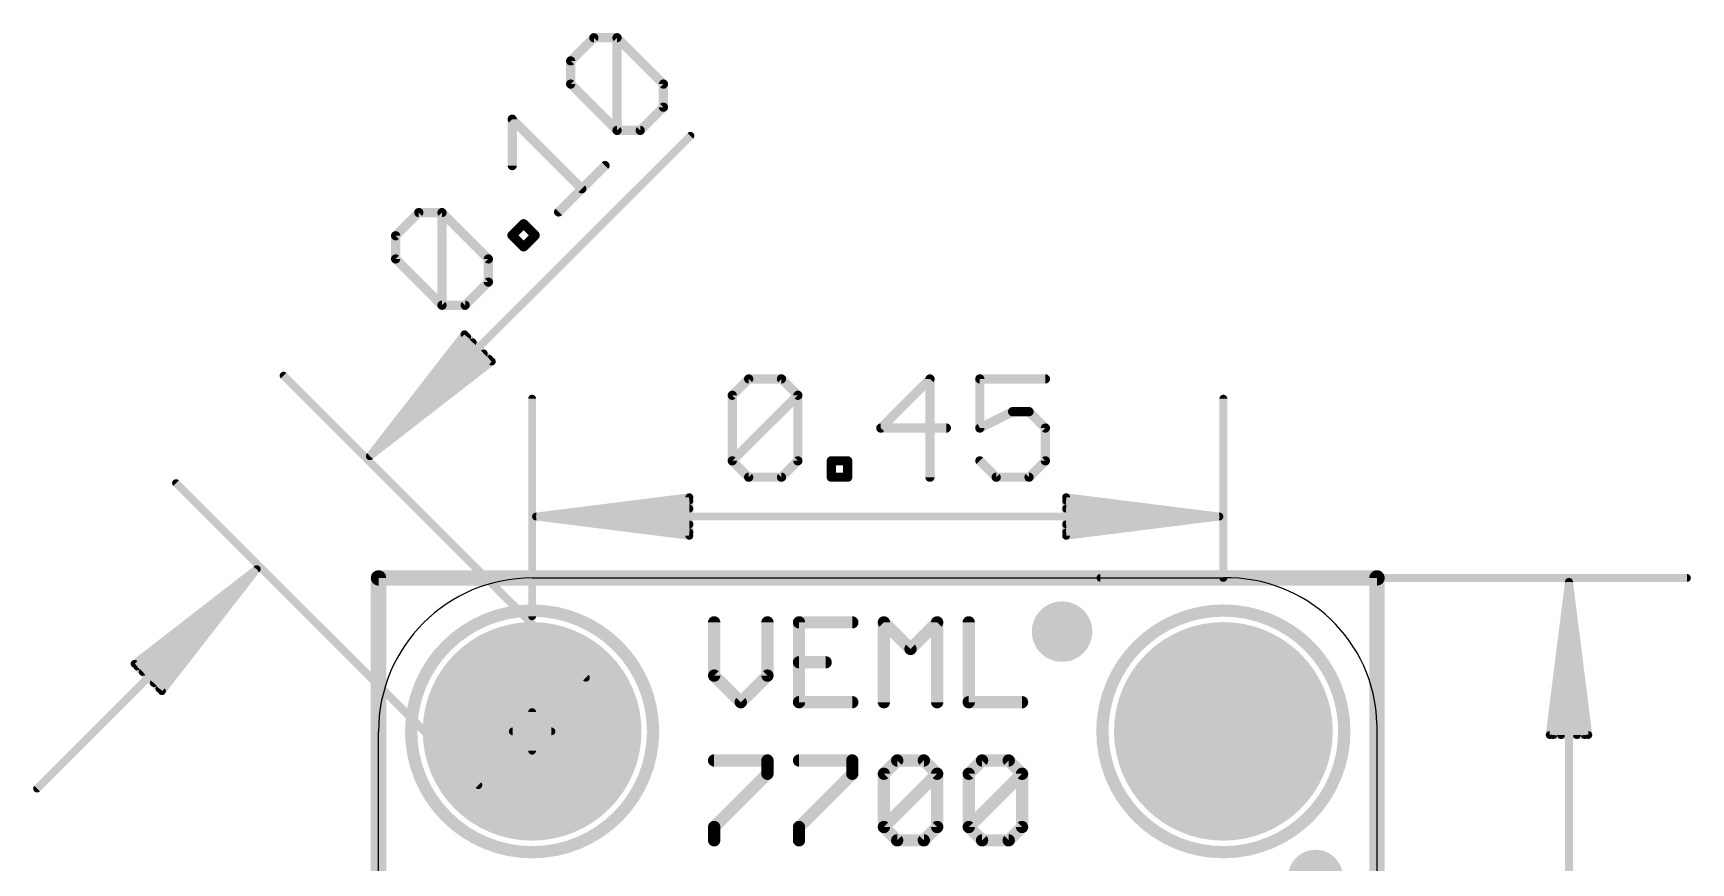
# Model space of a CAD drawing. Extents: x -5.7 to 21.7, y -5.3 to 25.5.
# Drawn here: x -5.71 to 21.7, y 11.79 to 25.53 of the extents above; entities that cross this region are included whole.
import ezdxf

# ---------------------------------------------------------------- set-up
doc = ezdxf.new("R2010")
doc.units = 0
for name, color, linetype in [('1', 12, 'CONTINUOUS'), ('16', 5, 'CONTINUOUS'), ('17', 110, 'CONTINUOUS'), ('18', 110, 'CONTINUOUS'), ('20', 53, 'CONTINUOUS'), ('21', 40, 'CONTINUOUS'), ('30', 253, 'CONTINUOUS'), ('47', 253, 'CONTINUOUS')]:
    doc.layers.add(name, color=color, linetype=linetype)

# ---------------------------------------------------------------- blocks, each defined once
blk = doc.blocks.new('PIE')
at = {"const_width": 0.5}
blk.add_lwpolyline([(0, -0.25, 1), (0, 0.25, 1), (0, -0.25)], format="xyb", dxfattribs=at)
blk = doc.blocks.new('ROUNDP')
at = {"const_width": 0.5}
blk.add_lwpolyline([(0, -0.25, 1), (0, 0.25, 1), (0, -0.25)], format="xyb", dxfattribs=at)
blk = doc.blocks.new('ROUNDV')
at = {"const_width": 0.5}
blk.add_lwpolyline([(0, -0.25, 1), (0, 0.25, 1), (0, -0.25)], format="xyb", dxfattribs=at)

msp = doc.modelspace()

# ---------------------------------------------------------------- linework, layer by layer
at = {"layer": '1', "const_width": 0.254}
for points in [[(0, 0), (0, 16.51)], [(0, 16.51), (16.51, 16.51)], [(16.51, 16.51), (16.51, 0)]]:
    msp.add_lwpolyline(points, dxfattribs=at)
at = {"layer": '1', "const_width": 0.127}
for points in [[(0.0635, 16.51, 1), (-0.0635, 16.51)], [(0, 16.5735, 1), (0, 16.4465)], [(16.5735, 16.51, 1), (16.4465, 16.51)], [(16.51, 16.4465, 1), (16.51, 16.5735)]]:
    msp.add_lwpolyline(points, format="xyb", dxfattribs=at)
at = {"layer": '16', "const_width": 0.254}
for points in [[(0, 0), (0, 16.51)], [(0, 16.51), (16.51, 16.51)], [(16.51, 16.51), (16.51, 0)]]:
    msp.add_lwpolyline(points, dxfattribs=at)
at = {"layer": '16', "const_width": 0.127}
for points in [[(0.0635, 16.51, 1), (-0.0635, 16.51)], [(0, 16.5735, 1), (0, 16.4465)], [(16.5735, 16.51, 1), (16.4465, 16.51)], [(16.51, 16.4465, 1), (16.51, 16.5735)]]:
    msp.add_lwpolyline(points, format="xyb", dxfattribs=at)
at = {"layer": '20'}
for p, q in [((2.54, 16.51), (13.97, 16.51)), ((16.51, 14.097), (16.51, 2.413)), ((0, 2.54), (0, 13.97))]:
    msp.add_line(p, q, dxfattribs=at)
for centre, radius, start, end in [((2.54, 13.97), 2.54, 90, 180), ((14.0335, 14.0335), 2.4773, 1.4688, 91.4688)]:
    msp.add_arc(centre, radius, start, end, dxfattribs=at)
at = {"layer": '21'}
for points, const_width in [([(2.54, 11.97, 1), (2.54, 15.97, 1), (2.54, 11.97)], 0.2032), ([(13.97, 11.97, 1), (13.97, 15.97, 1), (13.97, 11.97)], 0.2032), ([(5.6008, 15.7745, 1), (5.4992, 15.7745)], 0.1016), ([(6.4821, 15.7745, 1), (6.3805, 15.7745)], 0.1016), ([(6.9533, 15.8253, 1), (6.9533, 15.7237)], 0.1016), ([(7.0041, 15.7745, 1), (6.9025, 15.7745)], 0.1016), ([(7.8346, 15.7237, 1), (7.8346, 15.8253)], 0.1016), ([(8.4074, 15.7745, 1), (8.3058, 15.7745)], 0.1016), ([(8.3925, 15.8104, 1), (8.3207, 15.7386)], 0.1016), ([(9.2887, 15.7745, 1), (9.1871, 15.7745)], 0.1016), ([(9.2738, 15.7386, 1), (9.202, 15.8104)], 0.1016), ([(9.8107, 15.7745, 1), (9.7091, 15.7745)], 0.1016), ([(8.7613, 15.3698, 1), (8.8332, 15.298)], 0.1016), ([(8.7613, 15.298, 1), (8.8332, 15.3698)], 0.1016), ([(6.9533, 15.1644, 1), (6.9533, 15.0628)], 0.1016), ([(7.394, 15.0628, 1), (7.394, 15.1644)], 0.1016), ([(5.586, 14.9292, 1), (5.5141, 14.8573)], 0.1016), ([(5.4992, 14.8932, 1), (5.6008, 14.8932)], 0.1016), ([(6.3805, 14.8932, 1), (6.4821, 14.8932)], 0.1016), ([(6.4672, 14.8573, 1), (6.3954, 14.9292)], 0.1016), ([(5.9548, 14.4885, 1), (6.0266, 14.4167)], 0.1016), ([(5.9548, 14.4167, 1), (6.0266, 14.4885)], 0.1016), ([(6.9533, 14.5034, 1), (6.9533, 14.4018)], 0.1016), ([(7.8346, 14.4018, 1), (7.8346, 14.5034)], 0.1016), ([(9.7599, 14.5034, 1), (9.7599, 14.4018)], 0.1016), ([(10.6412, 14.4018, 1), (10.6412, 14.5034)], 0.1016), ([(6.9025, 14.4526, 1), (7.0041, 14.4526)], 0.1016), ([(8.3058, 14.4526, 1), (8.4074, 14.4526)], 0.1016), ([(9.1871, 14.4526, 1), (9.2887, 14.4526)], 0.1016), ([(9.7091, 14.4526, 1), (9.8107, 14.4526)], 0.1016), ([(5.55, 13.5393, 1), (5.55, 13.4377)], 0.1016), ([(6.4821, 13.4885, 1), (6.3805, 13.4885)], 0.1016), ([(6.4313, 13.4377, 1), (6.4313, 13.5393)], 0.1016), ([(6.9533, 13.5393, 1), (6.9533, 13.4377)], 0.1016), ([(7.8854, 13.4885, 1), (7.7838, 13.4885)], 0.1016), ([(7.8346, 13.4377, 1), (7.8346, 13.5393)], 0.1016), ([(8.5769, 13.5393, 1), (8.5769, 13.4377)], 0.1016), ([(8.6128, 13.4526, 1), (8.541, 13.5244)], 0.1016), ([(9.0535, 13.5244, 1), (8.9816, 13.4526)], 0.1016), ([(9.0176, 13.4377, 1), (9.0176, 13.5393)], 0.1016), ([(9.9802, 13.5393, 1), (9.9802, 13.4377)], 0.1016), ([(10.0161, 13.4526, 1), (9.9443, 13.5244)], 0.1016), ([(10.4568, 13.5244, 1), (10.3849, 13.4526)], 0.1016), ([(10.4208, 13.4377, 1), (10.4208, 13.5393)], 0.1016), ([(6.3805, 13.2682, 1), (6.4821, 13.2682)], 0.1016), ([(6.4672, 13.2323, 1), (6.3954, 13.3041)], 0.1016), ([(7.7838, 13.2682, 1), (7.8854, 13.2682)], 0.1016), ([(7.8705, 13.2323, 1), (7.7987, 13.3041)], 0.1016), ([(8.4074, 13.2682, 1), (8.3058, 13.2682)], 0.1016), ([(8.3207, 13.3041, 1), (8.3925, 13.2323)], 0.1016), ([(9.2887, 13.2682, 1), (9.1871, 13.2682)], 0.1016), ([(9.2738, 13.2323, 1), (9.202, 13.3041)], 0.1016), ([(9.202, 13.2323, 1), (9.2738, 13.3041)], 0.1016), ([(9.8107, 13.2682, 1), (9.7091, 13.2682)], 0.1016), ([(9.724, 13.3041, 1), (9.7958, 13.2323)], 0.1016), ([(10.692, 13.2682, 1), (10.5904, 13.2682)], 0.1016), ([(10.6771, 13.2323, 1), (10.6052, 13.3041)], 0.1016), ([(10.6052, 13.2323, 1), (10.6771, 13.3041)], 0.1016), ([(5.6008, 12.3869, 1), (5.4992, 12.3869)], 0.1016), ([(5.5141, 12.4228, 1), (5.586, 12.351)], 0.1016), ([(7.0041, 12.3869, 1), (6.9025, 12.3869)], 0.1016), ([(6.9174, 12.4228, 1), (6.9892, 12.351)], 0.1016), ([(8.3925, 12.4228, 1), (8.3207, 12.351)], 0.1016), ([(8.3207, 12.4228, 1), (8.3925, 12.351)], 0.1016), ([(8.3058, 12.3869, 1), (8.4074, 12.3869)], 0.1016), ([(9.1871, 12.3869, 1), (9.2887, 12.3869)], 0.1016), ([(9.2738, 12.351, 1), (9.202, 12.4228)], 0.1016), ([(9.7958, 12.4228, 1), (9.724, 12.351)], 0.1016), ([(9.724, 12.4228, 1), (9.7958, 12.351)], 0.1016), ([(9.7091, 12.3869, 1), (9.8107, 12.3869)], 0.1016), ([(10.5904, 12.3869, 1), (10.692, 12.3869)], 0.1016), ([(10.6771, 12.351, 1), (10.6052, 12.4228)], 0.1016), ([(5.4992, 12.1666, 1), (5.6008, 12.1666)], 0.1016), ([(6.9025, 12.1666, 1), (7.0041, 12.1666)], 0.1016), ([(8.5769, 12.2174, 1), (8.5769, 12.1158)], 0.1016), ([(8.541, 12.1307, 1), (8.6128, 12.2025)], 0.1016), ([(8.9816, 12.2025, 1), (9.0535, 12.1307)], 0.1016), ([(9.0176, 12.1158, 1), (9.0176, 12.2174)], 0.1016), ([(9.9802, 12.2174, 1), (9.9802, 12.1158)], 0.1016), ([(9.9443, 12.1307, 1), (10.0161, 12.2025)], 0.1016), ([(10.3849, 12.2025, 1), (10.4568, 12.1307)], 0.1016), ([(10.4208, 12.1158, 1), (10.4208, 12.2174)], 0.1016)]:
    msp.add_lwpolyline(points, format="xyb", dxfattribs=dict(at, const_width=const_width))
at = {"layer": '21', "const_width": 0.2032}
for points in [[(5.55, 15.7745), (5.55, 14.8932)], [(6.4313, 14.8932), (6.4313, 15.7745)], [(7.8346, 15.7745), (6.9533, 15.7745)], [(6.9533, 15.7745), (6.9533, 14.4526)], [(8.3566, 14.4526), (8.3566, 15.7745)], [(8.3566, 15.7745), (8.7972, 15.3339)], [(8.7972, 15.3339), (9.2379, 15.7745)], [(9.2379, 15.7745), (9.2379, 14.4526)], [(9.7599, 15.7745), (9.7599, 14.4526)], [(6.9533, 15.1136), (7.394, 15.1136)], [(5.55, 14.8932), (5.9907, 14.4526)], [(5.9907, 14.4526), (6.4313, 14.8932)], [(6.9533, 14.4526), (7.8346, 14.4526)], [(9.7599, 14.4526), (10.6412, 14.4526)], [(5.55, 13.4885), (6.4313, 13.4885)], [(6.4313, 13.4885), (6.4313, 13.2682)], [(6.9533, 13.4885), (7.8346, 13.4885)], [(7.8346, 13.4885), (7.8346, 13.2682)], [(8.3566, 13.2682), (8.5769, 13.4885)], [(8.5769, 13.4885), (9.0176, 13.4885)], [(9.0176, 13.4885), (9.2379, 13.2682)], [(9.7599, 13.2682), (9.9802, 13.4885)], [(9.9802, 13.4885), (10.4208, 13.4885)], [(10.4208, 13.4885), (10.6412, 13.2682)], [(6.4313, 13.2682), (5.55, 12.3869)], [(7.8346, 13.2682), (6.9533, 12.3869)], [(8.3566, 12.3869), (8.3566, 13.2682)], [(8.3566, 12.3869), (9.2379, 13.2682)], [(9.2379, 13.2682), (9.2379, 12.3869)], [(9.7599, 12.3869), (9.7599, 13.2682)], [(9.7599, 12.3869), (10.6412, 13.2682)], [(10.6412, 13.2682), (10.6412, 12.3869)], [(5.55, 12.3869), (5.55, 12.1666)], [(6.9533, 12.3869), (6.9533, 12.1666)], [(8.5769, 12.1666), (8.3566, 12.3869)], [(9.2379, 12.3869), (9.0176, 12.1666)], [(9.9802, 12.1666), (9.7599, 12.3869)], [(10.6412, 12.3869), (10.4208, 12.1666)], [(9.0176, 12.1666), (8.5769, 12.1666)], [(10.4208, 12.1666), (9.9802, 12.1666)]]:
    msp.add_lwpolyline(points, dxfattribs=at)
at = {"layer": '47'}
for points, const_width in [([(3.1771, 25.0673), (3.5606, 25.4508)], 0.1524), ([(3.5606, 25.4508), (3.9441, 25.4508)], 0.1524), ([(3.9441, 25.4508), (4.7111, 24.6838)], 0.1524), ([(3.9441, 23.9168), (3.9441, 25.4508)], 0.1524), ([(3.1771, 24.6838), (3.1771, 25.0673)], 0.1524), ([(3.9441, 23.9168), (3.1771, 24.6838)], 0.1524), ([(4.7111, 24.6838), (4.7111, 24.3003)], 0.1524), ([(2.2112, 23.3344), (2.2112, 24.1014)], 0.1524), ([(2.2112, 24.1014), (3.3617, 22.9509)], 0.1524), ([(4.7111, 24.3003), (4.3276, 23.9168)], 0.1524), ([(-0.1445, 18.5245), (5.1572, 23.8262)], 0.13), ([(4.3276, 23.9168), (3.9441, 23.9168)], 0.1524), ([(2.9782, 22.5674), (3.7452, 23.3344)], 0.1524), ([(0.283, 22.1732), (0.6665, 22.5566)], 0.1524), ([(0.6665, 22.5566), (1.05, 22.5567)], 0.1524), ([(1.05, 22.5567), (1.817, 21.7897)], 0.1524), ([(1.05, 21.0227), (1.05, 22.5567)], 0.1524), ([(0.283, 21.7897), (0.283, 22.1732)], 0.1524), ([(2.2076, 22.1804), (2.3994, 22.3721)], 0.1524), ([(2.3994, 21.9886), (2.2076, 22.1804)], 0.1524), ([(2.3994, 22.3721), (2.5911, 22.1804)], 0.1524), ([(2.5911, 22.1804), (2.3994, 21.9886)], 0.1524), ([(1.05, 21.0227), (0.283, 21.7897)], 0.1524), ([(1.817, 21.7897), (1.817, 21.4062)], 0.1524), ([(1.817, 21.4062), (1.4335, 21.0227)], 0.1524), ([(1.4335, 21.0227), (1.05, 21.0227)], 0.1524), ([(-0.1445, 18.5245), (1.4222, 20.5427)], 0.13), ([(-0.1445, 18.5245), (1.4641, 20.5008)], 0.13), ([(1.4222, 20.5427), (1.8737, 20.0912)], 0.13), ([(-0.1445, 18.5245), (1.5561, 20.4089)], 0.13), ([(1.7399, 20.2251), (-0.1445, 18.5245)], 0.13), ([(1.8318, 20.1331), (-0.1445, 18.5245)], 0.13), ([(1.8737, 20.0912), (-0.1445, 18.5245)], 0.13), ([(3.429, 14.859), (-1.5694, 19.8574)], 0.13), ([(5.8498, 19.5325), (6.121, 19.8037)], 0.1524), ([(6.121, 19.8037), (6.6633, 19.8037)], 0.1524), ([(6.6633, 19.8037), (6.9345, 19.5325)], 0.1524), ([(9.119, 19.8037), (8.3055, 18.9902)], 0.1524), ([(9.119, 18.1767), (9.119, 19.8037)], 0.1524), ([(11.0274, 19.8037), (9.9427, 19.8037)], 0.1524), ([(9.9427, 19.8037), (9.9427, 18.9902)], 0.1524), ([(2.54, 15.875), (2.54, 19.476)], 0.13), ([(5.8498, 18.4479), (5.8498, 19.5325)], 0.1524), ([(5.8498, 18.4479), (6.9345, 19.5325)], 0.1524), ([(6.9345, 19.5325), (6.9345, 18.4479)], 0.1524), ([(13.97, 16.51), (13.97, 19.476)], 0.13), ([(9.9427, 18.9902), (10.485, 19.2614)], 0.1524), ([(10.485, 19.2614), (10.7562, 19.2614)], 0.1524), ([(10.7562, 19.2614), (11.0274, 18.9902)], 0.1524), ([(8.3055, 18.9902), (9.3902, 18.9902)], 0.1524), ([(11.0274, 18.9902), (11.0274, 18.4479)], 0.1524), ([(6.121, 18.1767), (5.8498, 18.4479)], 0.1524), ([(6.9345, 18.4479), (6.6633, 18.1767)], 0.1524), ([(7.487, 18.1767), (7.487, 18.4479)], 0.1524), ([(7.487, 18.4479), (7.7581, 18.4479)], 0.1524), ([(7.7581, 18.4479), (7.7581, 18.1767)], 0.1524), ([(10.2139, 18.1767), (9.9427, 18.4479)], 0.1524), ([(11.0274, 18.4479), (10.7562, 18.1767)], 0.1524), ([(1.651, 13.081), (-3.3474, 18.0794)], 0.13), ([(6.6633, 18.1767), (6.121, 18.1767)], 0.1524), ([(7.7581, 18.1767), (7.487, 18.1767)], 0.1524), ([(10.7562, 18.1767), (10.2139, 18.1767)], 0.1524), ([(2.605, 17.526), (5.14, 17.8452)], 0.13), ([(2.605, 17.526), (5.14, 17.786)], 0.13), ([(5.14, 17.8452), (5.14, 17.2068)], 0.13), ([(13.905, 17.526), (11.37, 17.8452)], 0.13), ([(11.37, 17.8452), (11.37, 17.2068)], 0.13), ([(13.905, 17.526), (11.37, 17.786)], 0.13), ([(2.605, 17.526), (5.14, 17.656)], 0.13), ([(13.905, 17.526), (2.605, 17.526)], 0.13), ([(5.14, 17.2068), (2.605, 17.526)], 0.13), ([(5.14, 17.396), (2.605, 17.526)], 0.13), ([(5.14, 17.266), (2.605, 17.526)], 0.13), ([(13.905, 17.526), (11.37, 17.656)], 0.13), ([(11.37, 17.2068), (13.905, 17.526)], 0.13), ([(11.37, 17.396), (13.905, 17.526)], 0.13), ([(11.37, 17.266), (13.905, 17.526)], 0.13), ([(-2.0145, 16.6545), (-5.6455, 13.0235)], 0.13), ([(-2.0145, 16.6545), (-4.0327, 15.0878)], 0.13), ([(-2.0145, 16.6545), (-3.9908, 15.0459)], 0.13), ([(-2.0145, 16.6545), (-3.8989, 14.9539)], 0.13), ([(-3.7151, 14.7701), (-2.0145, 16.6545)], 0.13), ([(-3.6231, 14.6782), (-2.0145, 16.6545)], 0.13), ([(-3.5812, 14.6363), (-2.0145, 16.6545)], 0.13), ([(11.938, 16.51), (21.635, 16.51)], 0.13), ([(19.685, 16.445), (19.3658, 13.91)], 0.13), ([(19.685, 16.445), (19.425, 13.91)], 0.13), ([(19.685, 16.445), (19.555, 13.91)], 0.13), ([(19.685, 0.065), (19.685, 16.445)], 0.13), ([(20.0042, 13.91), (19.685, 16.445)], 0.13), ([(19.815, 13.91), (19.685, 16.445)], 0.13), ([(19.945, 13.91), (19.685, 16.445)], 0.13), ([(-4.0327, 15.0878), (-3.5812, 14.6363)], 0.13), ([(2.54, 13.6508), (2.54, 14.2892)], 0.13), ([(2.2208, 13.97), (2.8592, 13.97)], 0.13), ([(19.3658, 13.91), (20.0042, 13.91)], 0.13)]:
    msp.add_lwpolyline(points, dxfattribs=dict(at, const_width=const_width))
for points, const_width in [([(3.5606, 25.4889, 1), (3.5606, 25.4127)], 0.0762), ([(3.5876, 25.4238, 1), (3.5337, 25.4777)], 0.0762), ([(3.9822, 25.4508, 1), (3.906, 25.4508)], 0.0762), ([(3.971, 25.4777, 1), (3.9172, 25.4238)], 0.0762), ([(3.9441, 25.4127, 1), (3.9441, 25.4889)], 0.0762), ([(3.2152, 25.0673, 1), (3.139, 25.0673)], 0.0762), ([(3.1502, 25.0942, 1), (3.2041, 25.0403)], 0.0762), ([(3.2041, 24.7107, 1), (3.1502, 24.6568)], 0.0762), ([(3.139, 24.6838, 1), (3.2152, 24.6838)], 0.0762), ([(4.7492, 24.6838, 1), (4.673, 24.6838)], 0.0762), ([(4.6841, 24.6568, 1), (4.738, 24.7107)], 0.0762), ([(2.2493, 24.1014, 1), (2.1731, 24.1014)], 0.0762), ([(2.2382, 24.1283, 1), (2.1843, 24.0744)], 0.0762), ([(4.673, 24.3003, 1), (4.7492, 24.3003)], 0.0762), ([(4.738, 24.2734, 1), (4.6841, 24.3272)], 0.0762), ([(3.9441, 23.9549, 1), (3.9441, 23.8787)], 0.0762), ([(3.906, 23.9168, 1), (3.9822, 23.9168)], 0.0762), ([(3.9172, 23.8899, 1), (3.971, 23.9438)], 0.0762), ([(4.3006, 23.9438, 1), (4.3545, 23.8899)], 0.0762), ([(4.3276, 23.8787, 1), (4.3276, 23.9549)], 0.0762), ([(5.1802, 23.8032, 1), (5.1342, 23.8492)], 0.065), ([(2.1731, 23.3344, 1), (2.2493, 23.3344)], 0.0762), ([(3.7721, 23.3075, 1), (3.7182, 23.3613)], 0.0762), ([(3.3347, 22.924, 1), (3.3886, 22.9779)], 0.0762), ([(0.6665, 22.5947, 1), (0.6665, 22.5185)], 0.0762), ([(0.6935, 22.5297, 1), (0.6396, 22.5836)], 0.0762), ([(1.0881, 22.5567, 1), (1.0119, 22.5567)], 0.0762), ([(1.0769, 22.5836, 1), (1.0231, 22.5297)], 0.0762), ([(1.05, 22.5186, 1), (1.05, 22.5947)], 0.0762), ([(2.9513, 22.5944, 1), (3.0051, 22.5405)], 0.0762), ([(0.3211, 22.1732, 1), (0.2449, 22.1732)], 0.0762), ([(0.2561, 22.2001, 1), (0.31, 22.1462)], 0.0762), ([(2.2346, 22.2073, 1), (2.1807, 22.1534)], 0.0762), ([(2.1807, 22.2073, 1), (2.2346, 22.1534)], 0.0762), ([(2.4263, 22.399, 1), (2.3724, 22.3452)], 0.0762), ([(2.4263, 22.3452, 1), (2.3724, 22.399)], 0.0762), ([(2.6181, 22.1534, 1), (2.5642, 22.2073)], 0.0762), ([(2.5642, 22.1534, 1), (2.6181, 22.2073)], 0.0762), ([(2.3724, 22.0156, 1), (2.4263, 21.9617)], 0.0762), ([(2.3724, 21.9617, 1), (2.4263, 22.0156)], 0.0762), ([(0.31, 21.8166, 1), (0.2561, 21.7627)], 0.0762), ([(0.2449, 21.7897, 1), (0.3211, 21.7897)], 0.0762), ([(1.8551, 21.7897, 1), (1.7789, 21.7897)], 0.0762), ([(1.79, 21.7627, 1), (1.8439, 21.8166)], 0.0762), ([(1.7789, 21.4062, 1), (1.8551, 21.4062)], 0.0762), ([(1.8439, 21.3793, 1), (1.79, 21.4331)], 0.0762), ([(1.05, 21.0608, 1), (1.05, 20.9846)], 0.0762), ([(1.0119, 21.0227, 1), (1.0881, 21.0227)], 0.0762), ([(1.0231, 20.9958, 1), (1.0769, 21.0497)], 0.0762), ([(1.4065, 21.0497, 1), (1.4604, 20.9958)], 0.0762), ([(1.4335, 20.9846, 1), (1.4335, 21.0608)], 0.0762), ([(1.4452, 20.5657, 1), (1.3993, 20.5197)], 0.065), ([(1.4479, 20.5228, 1), (1.3966, 20.5626)], 0.065), ([(1.4893, 20.4803, 1), (1.4389, 20.5213)], 0.065), ([(1.5802, 20.3871, 1), (1.5319, 20.4307)], 0.065), ([(1.7617, 20.2009, 1), (1.7181, 20.2492)], 0.065), ([(1.8523, 20.1079, 1), (1.8113, 20.1583)], 0.065), ([(1.8507, 20.0683, 1), (1.8967, 20.1142)], 0.065), ([(1.8936, 20.0656, 1), (1.8538, 20.1169)], 0.065), ([(-1.5464, 19.8803, 1), (-1.5923, 19.8344)], 0.065), ([(6.121, 19.8418, 1), (6.121, 19.7656)], 0.0762), ([(6.1479, 19.7767, 1), (6.094, 19.8306)], 0.0762), ([(6.6902, 19.8306, 1), (6.6364, 19.7767)], 0.0762), ([(6.6633, 19.7656, 1), (6.6633, 19.8418)], 0.0762), ([(9.1571, 19.8037, 1), (9.0809, 19.8037)], 0.0762), ([(9.146, 19.7767, 1), (9.0921, 19.8306)], 0.0762), ([(9.9427, 19.8418, 1), (9.9427, 19.7656)], 0.0762), ([(9.9808, 19.8037, 1), (9.9046, 19.8037)], 0.0762), ([(11.0274, 19.7656, 1), (11.0274, 19.8418)], 0.0762), ([(2.5725, 19.476, 1), (2.5075, 19.476)], 0.065), ([(5.8879, 19.5325, 1), (5.8117, 19.5325)], 0.0762), ([(5.8229, 19.5595, 1), (5.8768, 19.5056)], 0.0762), ([(6.9726, 19.5325, 1), (6.8964, 19.5325)], 0.0762), ([(6.9614, 19.5056, 1), (6.9075, 19.5595)], 0.0762), ([(6.9075, 19.5056, 1), (6.9614, 19.5595)], 0.0762), ([(14.0025, 19.476, 1), (13.9375, 19.476)], 0.065), ([(10.485, 19.2995, 1), (10.485, 19.2233)], 0.0762), ([(10.5021, 19.2273, 1), (10.468, 19.2954)], 0.0762), ([(10.7831, 19.2883, 1), (10.7293, 19.2344)], 0.0762), ([(10.7562, 19.2233, 1), (10.7562, 19.2995)], 0.0762), ([(8.3055, 19.0283, 1), (8.3055, 18.9521)], 0.0762), ([(8.2786, 19.0171, 1), (8.3325, 18.9633)], 0.0762), ([(9.3902, 18.9521, 1), (9.3902, 19.0283)], 0.0762), ([(9.9257, 19.0243, 1), (9.9597, 18.9561)], 0.0762), ([(9.9046, 18.9902, 1), (9.9808, 18.9902)], 0.0762), ([(11.0655, 18.9902, 1), (10.9893, 18.9902)], 0.0762), ([(11.0004, 18.9633, 1), (11.0543, 19.0171)], 0.0762), ([(-0.1651, 18.5497, 1), (-0.124, 18.4993)], 0.065), ([(-0.1663, 18.5486, 1), (-0.1228, 18.5003)], 0.065), ([(-0.1687, 18.5462, 1), (-0.1204, 18.5027)], 0.065), ([(-0.1645, 18.5501, 1), (-0.1246, 18.4988)], 0.065), ([(-0.1675, 18.5474, 1), (-0.1216, 18.5015)], 0.065), ([(-0.1697, 18.545, 1), (-0.1193, 18.5039)], 0.065), ([(-0.1702, 18.5444, 1), (-0.1189, 18.5045)], 0.065), ([(5.8768, 18.4748, 1), (5.8229, 18.4209)], 0.0762), ([(5.8229, 18.4748, 1), (5.8768, 18.4209)], 0.0762), ([(5.8117, 18.4479, 1), (5.8879, 18.4479)], 0.0762), ([(6.8964, 18.4479, 1), (6.9726, 18.4479)], 0.0762), ([(6.9614, 18.4209, 1), (6.9075, 18.4748)], 0.0762), ([(7.5251, 18.4479, 1), (7.4489, 18.4479)], 0.0762), ([(7.487, 18.486, 1), (7.487, 18.4098)], 0.0762), ([(7.7962, 18.4479, 1), (7.72, 18.4479)], 0.0762), ([(7.7581, 18.4098, 1), (7.7581, 18.486)], 0.0762), ([(9.9696, 18.4748, 1), (9.9158, 18.4209)], 0.0762), ([(10.9893, 18.4479, 1), (11.0655, 18.4479)], 0.0762), ([(11.0543, 18.4209, 1), (11.0004, 18.4748)], 0.0762), ([(-3.3244, 18.1023, 1), (-3.3703, 18.0564)], 0.065), ([(6.121, 18.2148, 1), (6.121, 18.1386)], 0.0762), ([(6.094, 18.1498, 1), (6.1479, 18.2036)], 0.0762), ([(6.6364, 18.2036, 1), (6.6902, 18.1498)], 0.0762), ([(6.6633, 18.1386, 1), (6.6633, 18.2148)], 0.0762), ([(7.487, 18.2148, 1), (7.487, 18.1386)], 0.0762), ([(7.4489, 18.1767, 1), (7.5251, 18.1767)], 0.0762), ([(7.72, 18.1767, 1), (7.7962, 18.1767)], 0.0762), ([(7.7581, 18.1386, 1), (7.7581, 18.2148)], 0.0762), ([(9.0809, 18.1767, 1), (9.1571, 18.1767)], 0.0762), ([(10.2139, 18.2148, 1), (10.2139, 18.1386)], 0.0762), ([(10.1869, 18.1498, 1), (10.2408, 18.2036)], 0.0762), ([(10.7293, 18.2036, 1), (10.7831, 18.1498)], 0.0762), ([(10.7562, 18.1386, 1), (10.7562, 18.2148)], 0.0762), ([(5.1725, 17.8452, 1), (5.1075, 17.8452)], 0.065), ([(5.1441, 17.813, 1), (5.1359, 17.8775)], 0.065), ([(5.1433, 17.7537, 1), (5.1367, 17.8183)], 0.065), ([(11.3741, 17.8775, 1), (11.3659, 17.813)], 0.065), ([(11.4025, 17.8452, 1), (11.3375, 17.8452)], 0.065), ([(11.3733, 17.8183, 1), (11.3667, 17.7537)], 0.065), ([(2.605, 17.5585, 1), (2.605, 17.4935)], 0.065), ([(2.6091, 17.5582, 1), (2.6009, 17.4938)], 0.065), ([(2.6033, 17.5585, 1), (2.6067, 17.4935)], 0.065), ([(2.6067, 17.5585, 1), (2.6033, 17.4935)], 0.065), ([(2.6083, 17.5583, 1), (2.6017, 17.4937)], 0.065), ([(2.6017, 17.5583, 1), (2.6083, 17.4937)], 0.065), ([(2.6009, 17.5582, 1), (2.6091, 17.4938)], 0.065), ([(5.1417, 17.6235, 1), (5.1383, 17.6885)], 0.065), ([(11.3717, 17.6885, 1), (11.3683, 17.6235)], 0.065), ([(13.9091, 17.4938, 1), (13.9009, 17.5582)], 0.065), ([(13.9009, 17.4938, 1), (13.9091, 17.5582)], 0.065), ([(13.9083, 17.4937, 1), (13.9017, 17.5583)], 0.065), ([(13.9017, 17.4937, 1), (13.9083, 17.5583)], 0.065), ([(13.9033, 17.4935, 1), (13.9067, 17.5585)], 0.065), ([(13.9067, 17.4935, 1), (13.9033, 17.5585)], 0.065), ([(13.905, 17.4935, 1), (13.905, 17.5585)], 0.065), ([(5.1359, 17.1745, 1), (5.1441, 17.239)], 0.065), ([(5.1367, 17.2337, 1), (5.1433, 17.2983)], 0.065), ([(5.1383, 17.3635, 1), (5.1417, 17.4285)], 0.065), ([(11.3683, 17.4285, 1), (11.3717, 17.3635)], 0.065), ([(11.3667, 17.2983, 1), (11.3733, 17.2337)], 0.065), ([(11.3659, 17.239, 1), (11.3741, 17.1745)], 0.065), ([(5.1075, 17.2068, 1), (5.1725, 17.2068)], 0.065), ([(11.3375, 17.2068, 1), (11.4025, 17.2068)], 0.065), ([(-1.9888, 16.6346, 1), (-2.0401, 16.6745)], 0.065), ([(-1.9893, 16.634, 1), (-2.0397, 16.6751)], 0.065), ([(-1.9903, 16.6328, 1), (-2.0386, 16.6763)], 0.065), ([(-1.9915, 16.6316, 1), (-2.0374, 16.6775)], 0.065), ([(-1.9927, 16.6304, 1), (-2.0362, 16.6787)], 0.065), ([(-1.9939, 16.6293, 1), (-2.035, 16.6797)], 0.065), ([(-1.9945, 16.6289, 1), (-2.0344, 16.6802)], 0.065), ([(11.938, 16.5425, 1), (11.938, 16.4775)], 0.065), ([(13.9375, 16.51, 1), (14.0025, 16.51)], 0.065), ([(19.7175, 16.445, 1), (19.6525, 16.445)], 0.065), ([(19.7172, 16.4491, 1), (19.6528, 16.4409)], 0.065), ([(19.7175, 16.4433, 1), (19.6525, 16.4467)], 0.065), ([(19.7175, 16.4467, 1), (19.6525, 16.4433)], 0.065), ([(19.7173, 16.4483, 1), (19.6527, 16.4417)], 0.065), ([(19.7173, 16.4417, 1), (19.6527, 16.4483)], 0.065), ([(19.7172, 16.4409, 1), (19.6528, 16.4491)], 0.065), ([(21.635, 16.4775, 1), (21.635, 16.5425)], 0.065), ([(2.5075, 15.875, 1), (2.5725, 15.875)], 0.065), ([(-4.0097, 15.1107, 1), (-4.0557, 15.0648)], 0.065), ([(-4.0526, 15.1134, 1), (-4.0128, 15.0621)], 0.065), ([(-4.0113, 15.0711, 1), (-3.9703, 15.0207)], 0.065), ([(-3.9207, 14.9781, 1), (-3.8771, 14.9298)], 0.065), ([(-3.7392, 14.7919, 1), (-3.6909, 14.7483)], 0.065), ([(3.406, 14.836, 1), (3.452, 14.882)], 0.065), ([(-3.6483, 14.6987, 1), (-3.5979, 14.6577)], 0.065), ([(-3.6069, 14.6562, 1), (-3.5556, 14.6164)], 0.065), ([(-3.6042, 14.6133, 1), (-3.5583, 14.6593)], 0.065), ([(2.5725, 14.2892, 1), (2.5075, 14.2892)], 0.065), ([(2.2208, 14.0025, 1), (2.2208, 13.9375)], 0.065), ([(2.8592, 13.9375, 1), (2.8592, 14.0025)], 0.065), ([(19.3335, 13.9141, 1), (19.398, 13.9059)], 0.065), ([(19.3658, 13.9425, 1), (19.3658, 13.8775)], 0.065), ([(19.3927, 13.9133, 1), (19.4573, 13.9067)], 0.065), ([(19.5225, 13.9117, 1), (19.5875, 13.9083)], 0.065), ([(19.7825, 13.9083, 1), (19.8475, 13.9117)], 0.065), ([(19.9127, 13.9067, 1), (19.9773, 13.9133)], 0.065), ([(19.972, 13.9059, 1), (20.0365, 13.9141)], 0.065), ([(20.0042, 13.8775, 1), (20.0042, 13.9425)], 0.065), ([(2.5075, 13.6508, 1), (2.5725, 13.6508)], 0.065), ([(-5.6684, 13.0465, 1), (-5.6225, 13.0006)], 0.065), ([(1.628, 13.058, 1), (1.674, 13.104)], 0.065)]:
    msp.add_lwpolyline(points, format="xyb", dxfattribs=dict(at, const_width=const_width))

# ---------------------------------------------------------------- block references
at = {"layer": '1'}
msp.add_blockref('PIE', (11.303, 15.621), dxfattribs=at)
at = {"layer": '17', "xscale": 3.516, "yscale": 3.516}
for p in [(2.54, 13.97), (2.54, 13.97), (13.97, 13.97), (13.97, 13.97)]:
    msp.add_blockref('ROUNDP', p, dxfattribs=at)
at = {"layer": '18', "xscale": 0.9064, "yscale": 0.9064}
msp.add_blockref('ROUNDV', (15.494, 11.557), dxfattribs=at)
msp.add_blockref('ROUNDV', (15.494, 11.557), dxfattribs=at)
at = {"layer": '30', "xscale": 3.6176, "yscale": 3.6176}
for p in [(2.54, 13.97), (13.97, 13.97)]:
    msp.add_blockref('ROUNDP', p, dxfattribs=at)

doc.saveas('drawing.dxf')
